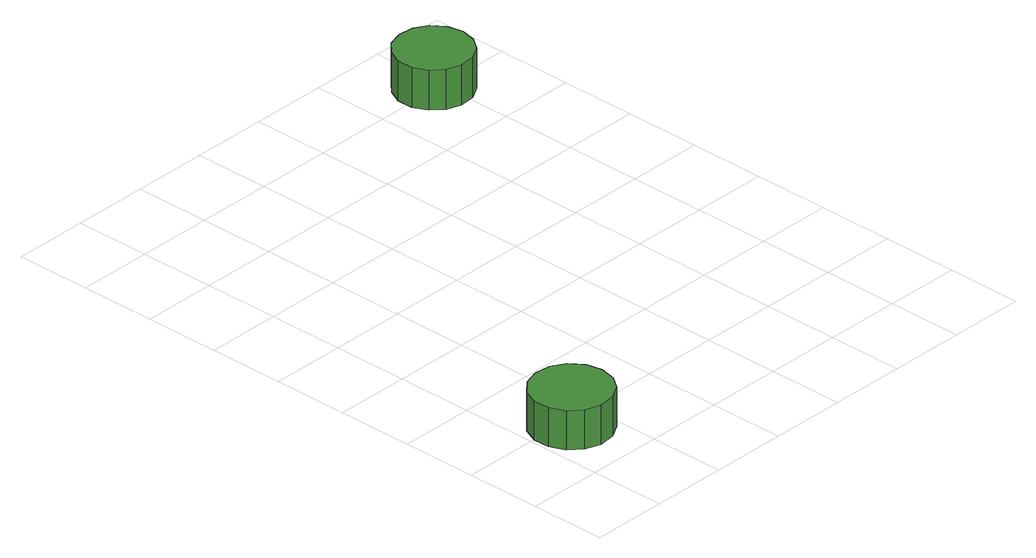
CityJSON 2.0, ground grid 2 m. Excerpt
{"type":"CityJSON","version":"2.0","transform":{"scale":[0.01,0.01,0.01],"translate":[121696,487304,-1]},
"CityObjects":{
"tree1":{"type":"SolitaryVegetationObject","attributes":{"function":"something"},"geometry":[{"type":"MultiSurface","lod":"1","boundaries":[[[0,1,2,3,4,5,6,7,8,9,10,11,12,13,14]],[[15,16,17,18,19,20,21,22,23,24,25,26,27,28,29]],[[0,29,28,1]],[[1,28,27,2]],[[2,27,26,3]],[[3,26,25,4]],[[4,25,24,5]],[[5,24,23,6]],[[6,23,22,7]],[[7,22,21,8]],[[8,21,20,9]],[[9,20,19,10]],[[10,19,18,11]],[[11,18,17,12]],[[12,17,16,13]],[[13,16,15,14]],[[14,15,29,0]]]}]},
"tree2":{"type":"SolitaryVegetationObject","attributes":{"function":"something"},"geometry":[{"type":"MultiSurface","lod":"1","boundaries":[[[30,31,32,33,34,35,36,37,38,39,40,41,42,43,44]],[[45,46,47,48,49,50,51,52,53,54,55,56,57,58,59]],[[30,59,58,31]],[[31,58,57,32]],[[32,57,56,33]],[[33,56,55,34]],[[34,55,54,35]],[[35,54,53,36]],[[36,53,52,37]],[[37,52,51,38]],[[38,51,50,39]],[[39,50,49,40]],[[40,49,48,41]],[[41,48,47,42]],[[42,47,46,43]],[[43,46,45,44]],[[44,45,59,30]]]}]}
},
"vertices":[
[217,176,164],[208,218,164],[182,253,164],[145,275,164],[102,279,164],[61,266,164],[29,237,164],[12,198,164],[12,155,164],[29,115,164],[61,86,164],[102,73,164],[145,78,164],[182,99,164],[208,134,164],[208,134,59],[182,99,59],[145,78,59],[102,73,59],[61,86,59],[29,115,59],[12,155,59],[12,198,59],[29,237,59],[61,266,59],[102,279,59],[145,275,59],[182,253,59],[208,218,59],[217,176,59],
[1078,1405,167],[1069,1445,167],[1045,1479,167],[1010,1499,167],[969,1503,167],[930,1491,167],[900,1463,167],[883,1426,167],[883,1385,167],[900,1348,167],[930,1320,167],[969,1308,167],[1010,1312,167],[1045,1332,167],[1069,1365,167],[1069,1365,60],[1045,1332,60],[1010,1312,60],[969,1308,60],[930,1320,60],[900,1348,60],[883,1385,60],[883,1426,60],[900,1463,60],[930,1491,60],[969,1503,60],[1010,1499,60],[1045,1479,60],[1069,1445,60],[1078,1405,60]
]}
